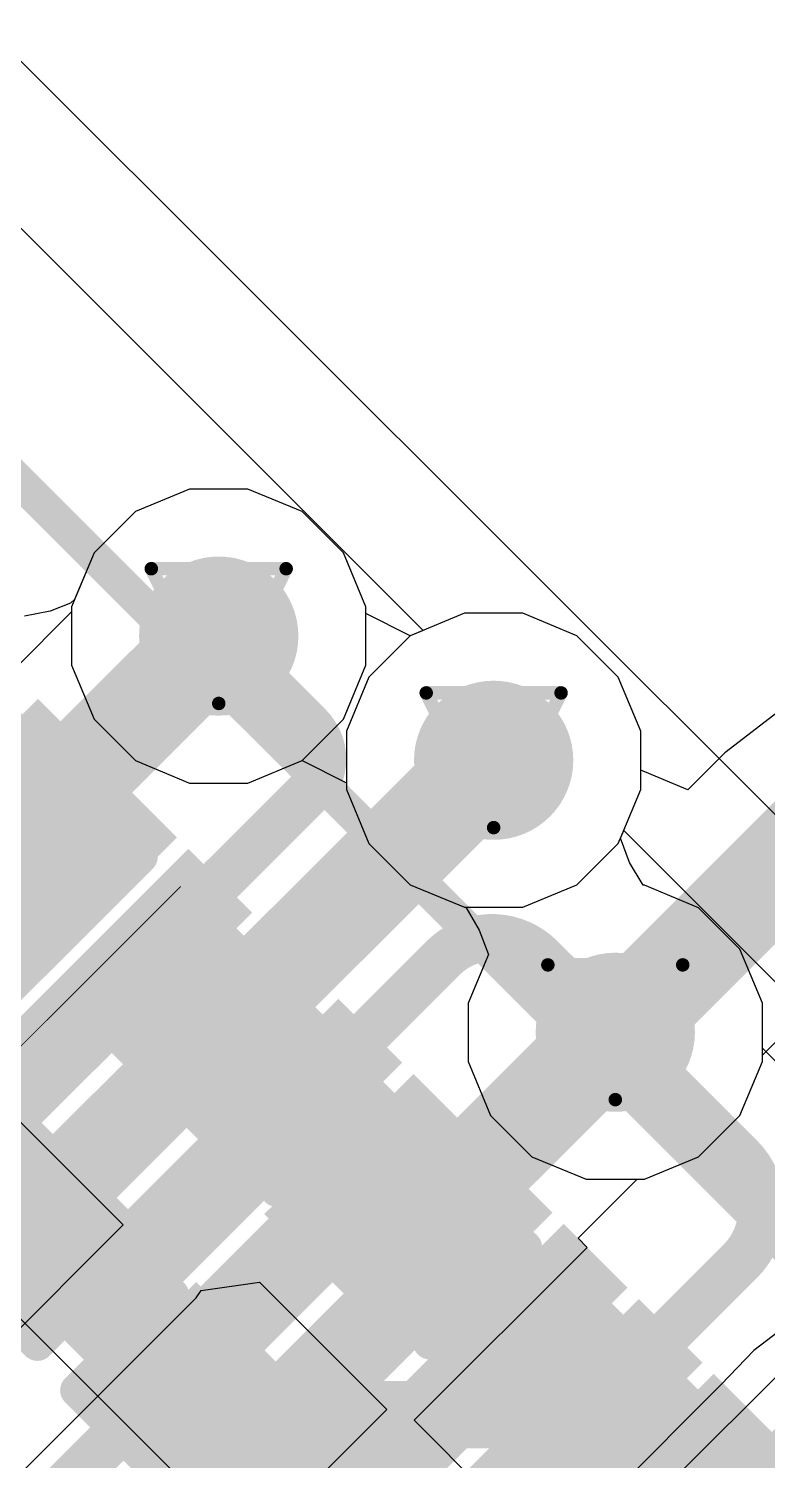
# Model space of a CAD drawing. Header units: inches. Extents: x 0 to 5359, y 0 to 5098.
# Drawn here: x 48.51 to 51.3, y 54.04 to 59.44 of the extents above; entities that cross this region are included whole.
import ezdxf

# ---------------------------------------------------------------- set-up
doc = ezdxf.new("R2010")
doc.units = ezdxf.units.IN
for name, color, linetype in [('Bottom Layer', 5, 'Continuous'), ('Bottom Overlay', 54, 'Continuous'), ('Bottom Paste', 16, 'Continuous'), ('Bottom Solder', 6, 'Continuous'), ('Drill Drawing', 1, 'Continuous'), ('Layer 1', 16, 'Continuous'), ('Layer 2', 76, 'Continuous'), ('Top Layer', 1, 'Continuous'), ('Top Overlay', 2, 'Continuous'), ('Top Paste', 8, 'Continuous'), ('Top Solder', 216, 'Continuous'), ('Via Holes', 16, 'Continuous')]:
    doc.layers.add(name, color=color, linetype=linetype)

# ---------------------------------------------------------------- blocks, each defined once
blk = doc.blocks.new('LQFP_128_EP_14_14__64')
at = {"layer": 'Top Layer'}
for points in [[(-2.2996398, -6.849681499999999), (-2.0996402, -6.849681499999999), (-2.0996402, -8.3496785), (-2.2996398, -8.3496785)], [(-1.9000978, -6.849681499999999), (-1.7000982, -6.849681499999999), (-1.7000982, -8.3496785), (-1.9000978, -8.3496785)], [(-1.49954234, -6.849681499999999), (-1.29954274, -6.849681499999999), (-1.29954274, -8.3496785), (-1.49954234, -8.3496785)], [(-1.10000034, -6.849681499999999), (-0.90000074, -6.849681499999999), (-0.90000074, -8.3496785), (-1.10000034, -8.3496785)], [(-0.6999478, -6.849681499999999), (-0.4999482, -6.849681499999999), (-0.4999482, -8.3496785), (-0.6999478, -8.3496785)], [(-0.2998978, -6.849681499999999), (-0.09989819999999999, -6.849681499999999), (-0.09989819999999999, -8.3496785), (-0.2998978, -8.3496785)], [(0.09989819999999999, -6.849681499999999), (0.2998978, -6.849681499999999), (0.2998978, -8.3496785), (0.09989819999999999, -8.3496785)], [(0.4999482, -6.849681499999999), (0.6999478, -6.849681499999999), (0.6999478, -8.3496785), (0.4999482, -8.3496785)], [(0.8999956600000001, -6.849681499999999), (1.09999526, -6.849681499999999), (1.09999526, -8.3496785), (0.8999956600000001, -8.3496785)], [(1.2995402, -6.849681499999999), (1.4995398, -6.849681499999999), (1.4995398, -8.3496785), (1.2995402, -8.3496785)]]:
    blk.add_hatch(color=1, dxfattribs=at).paths.add_polyline_path(points)
at = {"layer": 'Top Paste'}
for points in [[(-2.2996398, -6.849681499999999), (-2.0996402, -6.849681499999999), (-2.0996402, -8.3496785), (-2.2996398, -8.3496785)], [(-1.9000978, -6.849681499999999), (-1.7000982, -6.849681499999999), (-1.7000982, -8.3496785), (-1.9000978, -8.3496785)], [(-1.49954234, -6.849681499999999), (-1.29954274, -6.849681499999999), (-1.29954274, -8.3496785), (-1.49954234, -8.3496785)], [(-1.10000034, -6.849681499999999), (-0.90000074, -6.849681499999999), (-0.90000074, -8.3496785), (-1.10000034, -8.3496785)], [(-0.6999478, -6.849681499999999), (-0.4999482, -6.849681499999999), (-0.4999482, -8.3496785), (-0.6999478, -8.3496785)], [(-0.2998978, -6.849681499999999), (-0.09989819999999999, -6.849681499999999), (-0.09989819999999999, -8.3496785), (-0.2998978, -8.3496785)], [(0.09989819999999999, -6.849681499999999), (0.2998978, -6.849681499999999), (0.2998978, -8.3496785), (0.09989819999999999, -8.3496785)], [(0.4999482, -6.849681499999999), (0.6999478, -6.849681499999999), (0.6999478, -8.3496785), (0.4999482, -8.3496785)], [(0.8999956600000001, -6.849681499999999), (1.09999526, -6.849681499999999), (1.09999526, -8.3496785), (0.8999956600000001, -8.3496785)], [(1.2995402, -6.849681499999999), (1.4995398, -6.849681499999999), (1.4995398, -8.3496785), (1.2995402, -8.3496785)]]:
    blk.add_hatch(color=8, dxfattribs=at).paths.add_polyline_path(points)
at = {"layer": 'Top Solder'}
for points in [[(-2.36963966, -6.77968164), (-2.02964034, -6.77968164), (-2.02964034, -8.419678359999999), (-2.36963966, -8.419678359999999)], [(-1.97009766, -6.77968164), (-1.63009834, -6.77968164), (-1.63009834, -8.419678359999999), (-1.97009766, -8.419678359999999)], [(-1.5695422, -6.77968164), (-1.22954288, -6.77968164), (-1.22954288, -8.419678359999999), (-1.5695422, -8.419678359999999)], [(-1.1700002, -6.77968164), (-0.83000088, -6.77968164), (-0.83000088, -8.419678359999999), (-1.1700002, -8.419678359999999)], [(-0.7699476599999999, -6.77968164), (-0.42994834, -6.77968164), (-0.42994834, -8.419678359999999), (-0.7699476599999999, -8.419678359999999)], [(-0.36989766, -6.77968164), (-0.02989834, -6.77968164), (-0.02989834, -8.419678359999999), (-0.36989766, -8.419678359999999)], [(0.02989834, -6.77968164), (0.36989766, -6.77968164), (0.36989766, -8.419678359999999), (0.02989834, -8.419678359999999)], [(0.42994834, -6.77968164), (0.7699476599999999, -6.77968164), (0.7699476599999999, -8.419678359999999), (0.42994834, -8.419678359999999)], [(0.8299958, -6.77968164), (1.16999512, -6.77968164), (1.16999512, -8.419678359999999), (0.8299958, -8.419678359999999)], [(1.22954034, -6.77968164), (1.56953966, -6.77968164), (1.56953966, -8.419678359999999), (1.22954034, -8.419678359999999)]]:
    blk.add_hatch(color=216, dxfattribs=at).paths.add_polyline_path(points)
at = {"layer": 'Top Overlay'}
blk.add_lwpolyline([(-6.249924, -6.249924, 0.127, 0.127, 0), (6.249924, -6.249924, 0.127, 0.127, 0)], format="xyseb", dxfattribs=at)
blk = doc.blocks.new('R___0402_B_180')
at = {"layer": 'Bottom Layer'}
for points in [[(-0.2412999999999999, 0.3174999999999999), (-0.2413000000000001, -0.3175), (-0.6985, -0.3174999999999999), (-0.6985, 0.3175)], [(0.6985, 0.3174999999999999), (0.6985, -0.3175), (0.2412999999999999, -0.3174999999999999), (0.2413000000000001, 0.3175)]]:
    blk.add_hatch(color=5, dxfattribs=at).paths.add_polyline_path(points)
at = {"layer": 'Bottom Paste'}
for points in [[(-0.2412999999999999, 0.3174999999999999), (-0.2413000000000001, -0.3175), (-0.6985, -0.3174999999999999), (-0.6985, 0.3175)], [(0.6985, 0.3174999999999999), (0.6985, -0.3175), (0.2412999999999999, -0.3174999999999999), (0.2413000000000001, 0.3175)]]:
    blk.add_hatch(color=16, dxfattribs=at).paths.add_polyline_path(points)
at = {"layer": 'Bottom Solder'}
for points in [[(-0.1862988399999999, 0.3725011599999999), (-0.18629884, -0.3725011600000001), (-0.75350116, -0.3725011599999999), (-0.75350116, 0.3725011600000001)], [(0.75350116, 0.3725011599999999), (0.75350116, -0.3725011600000001), (0.1862988399999999, -0.3725011599999999), (0.18629884, 0.3725011600000001)]]:
    blk.add_hatch(color=6, dxfattribs=at).paths.add_polyline_path(points)
at = {"layer": 'Bottom Overlay'}
for points in [[(-0.7874, 0.4064, 0.127, 0.127, 0), (0.7874, 0.4064, 0.127, 0.127, 0)], [(-0.7874, 0.4064, 0.127, 0.127, 0), (-0.7874, -0.4064, 0.127, 0.127, 0)], [(-0.8128, 0.4318, 0.0032258, 0.0032258, 0), (0.8128, 0.4318, 0.0032258, 0.0032258, 0)], [(0.7874, 0.4064, 0.127, 0.127, 0), (0.7874, -0.4064, 0.127, 0.127, 0)], [(-0.7874, -0.4064, 0.127, 0.127, 0), (0.7874, -0.4064, 0.127, 0.127, 0)]]:
    blk.add_lwpolyline(points, format="xyseb", dxfattribs=at)
for points in [[(-0.8191499999999999, 0.4064, 0.0635, 0.0635, 1), (-0.7556499999999999, 0.4064, 0.0635, 0.0635, 1)], [(-0.8191499999999999, 0.4064, 0.0635, 0.0635, 1), (-0.7556499999999999, 0.4064, 0.0635, 0.0635, 1)], [(-0.81360518, 0.4318, 0.0016129, 0.0016129, 1), (-0.8119948199999999, 0.4318, 0.0016129, 0.0016129, 1)], [(0.7556499999999999, 0.4064, 0.0635, 0.0635, 1), (0.8191499999999999, 0.4064, 0.0635, 0.0635, 1)], [(0.7556499999999999, 0.4064, 0.0635, 0.0635, 1), (0.8191499999999999, 0.4064, 0.0635, 0.0635, 1)], [(0.8119948199999999, 0.4318, 0.0016129, 0.0016129, 1), (0.81360518, 0.4318, 0.0016129, 0.0016129, 1)], [(-0.8191499999999999, -0.4064, 0.0635, 0.0635, 1), (-0.7556499999999999, -0.4064, 0.0635, 0.0635, 1)], [(-0.8191499999999999, -0.4064, 0.0635, 0.0635, 1), (-0.7556499999999999, -0.4064, 0.0635, 0.0635, 1)], [(0.7556499999999999, -0.4064, 0.0635, 0.0635, 1), (0.8191499999999999, -0.4064, 0.0635, 0.0635, 1)], [(0.7556499999999999, -0.4064, 0.0635, 0.0635, 1), (0.8191499999999999, -0.4064, 0.0635, 0.0635, 1)]]:
    blk.add_lwpolyline(points, format="xyseb", close=True, dxfattribs=at)
blk = doc.blocks.new('R___0402_B_181')
at = {"layer": 'Bottom Layer'}
for points in [[(-0.2412999999999999, 0.3174999999999999), (-0.2413000000000001, -0.3175), (-0.6985, -0.3174999999999999), (-0.6985, 0.3175)], [(0.6985, 0.3174999999999999), (0.6985, -0.3175), (0.2412999999999999, -0.3174999999999999), (0.2413000000000001, 0.3175)]]:
    blk.add_hatch(color=5, dxfattribs=at).paths.add_polyline_path(points)
at = {"layer": 'Bottom Paste'}
for points in [[(-0.2412999999999999, 0.3174999999999999), (-0.2413000000000001, -0.3175), (-0.6985, -0.3174999999999999), (-0.6985, 0.3175)], [(0.6985, 0.3174999999999999), (0.6985, -0.3175), (0.2412999999999999, -0.3174999999999999), (0.2413000000000001, 0.3175)]]:
    blk.add_hatch(color=16, dxfattribs=at).paths.add_polyline_path(points)
at = {"layer": 'Bottom Solder'}
for points in [[(-0.1862988399999999, 0.3725011599999999), (-0.18629884, -0.3725011600000001), (-0.75350116, -0.3725011599999999), (-0.75350116, 0.3725011600000001)], [(0.75350116, 0.3725011599999999), (0.75350116, -0.3725011600000001), (0.1862988399999999, -0.3725011599999999), (0.18629884, 0.3725011600000001)]]:
    blk.add_hatch(color=6, dxfattribs=at).paths.add_polyline_path(points)
at = {"layer": 'Bottom Overlay'}
for points in [[(-0.7874, 0.4064, 0.127, 0.127, 0), (0.7874, 0.4064, 0.127, 0.127, 0)], [(-0.7874, 0.4064, 0.127, 0.127, 0), (-0.7874, -0.4064, 0.127, 0.127, 0)], [(-0.8128, 0.4318, 0.0032258, 0.0032258, 0), (0.8128, 0.4318, 0.0032258, 0.0032258, 0)], [(0.7874, 0.4064, 0.127, 0.127, 0), (0.7874, -0.4064, 0.127, 0.127, 0)], [(-0.7874, -0.4064, 0.127, 0.127, 0), (0.7874, -0.4064, 0.127, 0.127, 0)]]:
    blk.add_lwpolyline(points, format="xyseb", dxfattribs=at)
for points in [[(-0.8191499999999999, 0.4064, 0.0635, 0.0635, 1), (-0.7556499999999999, 0.4064, 0.0635, 0.0635, 1)], [(-0.8191499999999999, 0.4064, 0.0635, 0.0635, 1), (-0.7556499999999999, 0.4064, 0.0635, 0.0635, 1)], [(-0.81360518, 0.4318, 0.0016129, 0.0016129, 1), (-0.8119948199999999, 0.4318, 0.0016129, 0.0016129, 1)], [(0.7556499999999999, 0.4064, 0.0635, 0.0635, 1), (0.8191499999999999, 0.4064, 0.0635, 0.0635, 1)], [(0.7556499999999999, 0.4064, 0.0635, 0.0635, 1), (0.8191499999999999, 0.4064, 0.0635, 0.0635, 1)], [(0.8119948199999999, 0.4318, 0.0016129, 0.0016129, 1), (0.81360518, 0.4318, 0.0016129, 0.0016129, 1)], [(-0.8191499999999999, -0.4064, 0.0635, 0.0635, 1), (-0.7556499999999999, -0.4064, 0.0635, 0.0635, 1)], [(-0.8191499999999999, -0.4064, 0.0635, 0.0635, 1), (-0.7556499999999999, -0.4064, 0.0635, 0.0635, 1)], [(0.7556499999999999, -0.4064, 0.0635, 0.0635, 1), (0.8191499999999999, -0.4064, 0.0635, 0.0635, 1)], [(0.7556499999999999, -0.4064, 0.0635, 0.0635, 1), (0.8191499999999999, -0.4064, 0.0635, 0.0635, 1)]]:
    blk.add_lwpolyline(points, format="xyseb", close=True, dxfattribs=at)
blk = doc.blocks.new('C___0402_B_346')
at = {"layer": 'Bottom Layer'}
for points in [[(-0.2413, 0.31750254), (-0.2412999999999999, -0.31749746), (-0.6985, -0.31749746), (-0.6985, 0.31750254)], [(0.6985, 0.3175), (0.6985, -0.3175), (0.2413, -0.3175), (0.2412999999999999, 0.3175)]]:
    blk.add_hatch(color=5, dxfattribs=at).paths.add_polyline_path(points)
at = {"layer": 'Bottom Paste'}
for points in [[(-0.2413, 0.31750254), (-0.2412999999999999, -0.31749746), (-0.6985, -0.31749746), (-0.6985, 0.31750254)], [(0.6985, 0.3175), (0.6985, -0.3175), (0.2413, -0.3175), (0.2412999999999999, 0.3175)]]:
    blk.add_hatch(color=16, dxfattribs=at).paths.add_polyline_path(points)
at = {"layer": 'Bottom Solder'}
for points in [[(-0.18130012, 0.37750242), (-0.18130012, -0.37749734), (-0.7584998799999999, -0.37749734), (-0.7584998799999999, 0.37750242)], [(0.7584998799999999, 0.37749988), (0.7584998799999999, -0.37749988), (0.18130012, -0.37749988), (0.18130012, 0.37749988)]]:
    blk.add_hatch(color=6, dxfattribs=at).paths.add_polyline_path(points)
at = {"layer": 'Bottom Overlay'}
for points in [[(-0.2794, 0.40640254, 0.127, 0.127, 0), (-0.7874, 0.4064, 0.127, 0.127, 0)], [(-0.7874, -0.4064, 0.127, 0.127, 0), (-0.7874, 0.4064, 0.127, 0.127, 0)], [(0.78740254, 0.40640254, 0.127, 0.127, 0), (0.2794, 0.4064, 0.127, 0.127, 0)], [(0.7874, -0.4064, 0.127, 0.127, 0), (0.78740254, 0.40640254, 0.127, 0.127, 0)], [(-0.2794, -0.40639746, 0.127, 0.127, 0), (-0.7874, -0.4064, 0.127, 0.127, 0)], [(0.7874, -0.4064, 0.127, 0.127, 0), (0.2794, -0.4064, 0.127, 0.127, 0)]]:
    blk.add_lwpolyline(points, format="xyseb", dxfattribs=at)
for points in [[(-0.8191499999999999, 0.4064, 0.0635, 0.0635, 1), (-0.7556499999999999, 0.4064, 0.0635, 0.0635, 1)], [(-0.8191499999999999, 0.4064, 0.0635, 0.0635, 1), (-0.7556499999999999, 0.4064, 0.0635, 0.0635, 1)], [(-0.31115, 0.40640254, 0.0635, 0.0635, 1), (-0.24765, 0.40640254, 0.0635, 0.0635, 1)], [(0.24765, 0.4064, 0.0635, 0.0635, 1), (0.31115, 0.4064, 0.0635, 0.0635, 1)], [(0.75565254, 0.40640254, 0.0635, 0.0635, 1), (0.8191525399999998, 0.40640254, 0.0635, 0.0635, 1)], [(0.75565254, 0.40640254, 0.0635, 0.0635, 1), (0.8191525399999998, 0.40640254, 0.0635, 0.0635, 1)], [(-0.8191499999999999, -0.4064, 0.0635, 0.0635, 1), (-0.7556499999999999, -0.4064, 0.0635, 0.0635, 1)], [(-0.8191499999999999, -0.4064, 0.0635, 0.0635, 1), (-0.7556499999999999, -0.4064, 0.0635, 0.0635, 1)], [(-0.31115, -0.40639746, 0.0635, 0.0635, 1), (-0.24765, -0.40639746, 0.0635, 0.0635, 1)], [(0.24765, -0.4064, 0.0635, 0.0635, 1), (0.31115, -0.4064, 0.0635, 0.0635, 1)], [(0.7556499999999999, -0.4064, 0.0635, 0.0635, 1), (0.8191499999999999, -0.4064, 0.0635, 0.0635, 1)], [(0.7556499999999999, -0.4064, 0.0635, 0.0635, 1), (0.8191499999999999, -0.4064, 0.0635, 0.0635, 1)]]:
    blk.add_lwpolyline(points, format="xyseb", close=True, dxfattribs=at)
blk = doc.blocks.new('C___0402_B_349')
at = {"layer": 'Bottom Layer'}
for points in [[(-0.2412999999999999, 0.31749746), (-0.2413000000000001, -0.3175025400000001), (-0.6985, -0.3175025399999999), (-0.6985, 0.31749746)], [(0.6985, 0.31749746), (0.6985, -0.3175025400000001), (0.2412999999999999, -0.3175025399999999), (0.2413000000000001, 0.31749746)]]:
    blk.add_hatch(color=5, dxfattribs=at).paths.add_polyline_path(points)
at = {"layer": 'Bottom Paste'}
for points in [[(-0.2412999999999999, 0.31749746), (-0.2413000000000001, -0.3175025400000001), (-0.6985, -0.3175025399999999), (-0.6985, 0.31749746)], [(0.6985, 0.31749746), (0.6985, -0.3175025400000001), (0.2412999999999999, -0.3175025399999999), (0.2413000000000001, 0.31749746)]]:
    blk.add_hatch(color=16, dxfattribs=at).paths.add_polyline_path(points)
at = {"layer": 'Bottom Solder'}
for points in [[(-0.1813001199999999, 0.3774973399999999), (-0.1813001200000001, -0.3775024200000001), (-0.7584998799999999, -0.3775024199999999), (-0.7584998799999999, 0.3774973400000001)], [(0.7584998799999999, 0.3774973399999999), (0.7584998799999999, -0.3775024200000001), (0.1813001199999999, -0.3775024199999999), (0.1813001200000001, 0.3774973400000001)]]:
    blk.add_hatch(color=6, dxfattribs=at).paths.add_polyline_path(points)
at = {"layer": 'Bottom Overlay'}
for points in [[(-0.78740254, 0.40639746, 0.127, 0.127, 0), (-0.2794, 0.4064, 0.127, 0.127, 0)], [(-0.78740254, 0.40639746, 0.127, 0.127, 0), (-0.78740254, -0.40640254, 0.127, 0.127, 0)], [(0.2794, 0.40639746, 0.127, 0.127, 0), (0.7874, 0.4064, 0.127, 0.127, 0)], [(0.7874, 0.4064, 0.127, 0.127, 0), (0.7874, -0.4064, 0.127, 0.127, 0)], [(-0.78740254, -0.40640254, 0.127, 0.127, 0), (-0.2794, -0.40640254, 0.127, 0.127, 0)], [(0.2794, -0.40640254, 0.127, 0.127, 0), (0.7874, -0.4064, 0.127, 0.127, 0)]]:
    blk.add_lwpolyline(points, format="xyseb", dxfattribs=at)
for points in [[(-0.8191525399999998, 0.40639746, 0.0635, 0.0635, 1), (-0.75565254, 0.40639746, 0.0635, 0.0635, 1)], [(-0.8191525399999998, 0.40639746, 0.0635, 0.0635, 1), (-0.75565254, 0.40639746, 0.0635, 0.0635, 1)], [(-0.31115, 0.4064, 0.0635, 0.0635, 1), (-0.24765, 0.4064, 0.0635, 0.0635, 1)], [(0.24765, 0.40639746, 0.0635, 0.0635, 1), (0.31115, 0.40639746, 0.0635, 0.0635, 1)], [(0.7556499999999999, 0.4064, 0.0635, 0.0635, 1), (0.8191499999999999, 0.4064, 0.0635, 0.0635, 1)], [(0.7556499999999999, 0.4064, 0.0635, 0.0635, 1), (0.8191499999999999, 0.4064, 0.0635, 0.0635, 1)], [(-0.8191525399999998, -0.40640254, 0.0635, 0.0635, 1), (-0.75565254, -0.40640254, 0.0635, 0.0635, 1)], [(-0.8191525399999998, -0.40640254, 0.0635, 0.0635, 1), (-0.75565254, -0.40640254, 0.0635, 0.0635, 1)], [(-0.31115, -0.40640254, 0.0635, 0.0635, 1), (-0.24765, -0.40640254, 0.0635, 0.0635, 1)], [(0.24765, -0.40640254, 0.0635, 0.0635, 1), (0.31115, -0.40640254, 0.0635, 0.0635, 1)], [(0.7556499999999999, -0.4064, 0.0635, 0.0635, 1), (0.8191499999999999, -0.4064, 0.0635, 0.0635, 1)], [(0.7556499999999999, -0.4064, 0.0635, 0.0635, 1), (0.8191499999999999, -0.4064, 0.0635, 0.0635, 1)]]:
    blk.add_lwpolyline(points, format="xyseb", close=True, dxfattribs=at)

msp = doc.modelspace()

# ---------------------------------------------------------------- hatches: boundary and pattern name
at = {"layer": 'Bottom Layer'}
h = msp.add_hatch(color=5, dxfattribs=at)
edge = h.paths.add_edge_path()
edge.add_arc((49.2308261, 57.1520701), 0.2999994, 0, 360)
h = msp.add_hatch(color=5, dxfattribs=at)
edge = h.paths.add_edge_path()
edge.add_arc((50.26631044, 56.68385412), 0.2999994, 0, 360)
h = msp.add_hatch(color=5, dxfattribs=at)
edge = h.paths.add_edge_path()
edge.add_arc((50.72453406, 55.65836213999999), 0.2999994, 0, 360)
at = {"layer": 'Layer 1'}
h = msp.add_hatch(color=16, dxfattribs=at)
edge = h.paths.add_edge_path()
edge.add_arc((49.2308261, 57.1520701), 0.2999994, 0, 360)
h = msp.add_hatch(color=16, dxfattribs=at)
edge = h.paths.add_edge_path()
edge.add_arc((50.26631044, 56.68385412), 0.2999994, 0, 360)
h = msp.add_hatch(color=16, dxfattribs=at)
edge = h.paths.add_edge_path()
edge.add_arc((50.72453406, 55.65836213999999), 0.2999994, 0, 360)
at = {"layer": 'Layer 2'}
h = msp.add_hatch(color=76, dxfattribs=at)
edge = h.paths.add_edge_path()
edge.add_arc((49.2308261, 57.1520701), 0.2999994, 0, 360)
h = msp.add_hatch(color=76, dxfattribs=at)
edge = h.paths.add_edge_path()
edge.add_arc((50.26631044, 56.68385412), 0.2999994, 0, 360)
h = msp.add_hatch(color=76, dxfattribs=at)
edge = h.paths.add_edge_path()
edge.add_arc((50.72453406, 55.65836213999999), 0.2999994, 0, 360)
at = {"layer": 'Top Layer'}
h = msp.add_hatch(color=1, dxfattribs=at)
edge = h.paths.add_edge_path()
edge.add_arc((49.2308261, 57.1520701), 0.2999994, 0, 360)
h = msp.add_hatch(color=1, dxfattribs=at)
edge = h.paths.add_edge_path()
edge.add_arc((50.26631044, 56.68385412), 0.2999994, 0, 360)
h = msp.add_hatch(color=1, dxfattribs=at)
edge = h.paths.add_edge_path()
edge.add_arc((50.72453406, 55.65836213999999), 0.2999994, 0, 360)
at = {"layer": 'Via Holes'}
h = msp.add_hatch(color=7, dxfattribs=at)
edge = h.paths.add_edge_path()
edge.add_arc((49.2308261, 57.1520701), 0.1499997, 0, 360)
h = msp.add_hatch(color=7, dxfattribs=at)
edge = h.paths.add_edge_path()
edge.add_arc((50.26631044, 56.68385412), 0.1499997, 0, 360)
h = msp.add_hatch(color=7, dxfattribs=at)
edge = h.paths.add_edge_path()
edge.add_arc((50.72453406, 55.65836213999999), 0.1499997, 0, 360)

# ---------------------------------------------------------------- linework, layer by layer
at = {"layer": 'Bottom Layer'}
for p, q in [((49.1206282, 57.70606949999999), (48.91701164, 57.62172879999999)), ((49.341024, 57.70606949999999), (49.1206282, 57.70606949999999)), ((49.54464056, 57.62172879999999), (49.341024, 57.70606949999999)), ((48.91701164, 57.62172879999999), (48.7611674, 57.46588455999999)), ((49.7004848, 57.46588455999999), (49.54464056, 57.62172879999999)), ((48.7611674, 57.46588455999999), (48.6768267, 57.262268)), ((49.7848255, 57.262268), (49.7004848, 57.46588455999999)), ((48.6768267, 57.24377426), (48.46225004, 57.0291976)), ((48.6768267, 57.262268), (48.6768267, 57.24377426)), ((49.7848255, 57.23729218), (49.7848255, 57.262268)), ((49.95249852, 57.15351282), (49.7848255, 57.23729218)), ((50.15611254, 57.23785352), (49.95249852, 57.15351282)), ((50.37650833999999, 57.23785352), (50.15611254, 57.23785352)), ((50.58012489999999, 57.15351282), (50.37650833999999, 57.23785352)), ((50.73596914, 56.99766857999999), (50.58012489999999, 57.15351282)), ((50.82030984, 56.79405202), (50.73596914, 56.99766857999999)), ((51.35375301999999, 56.8784613), (51.13718245999999, 56.71229196)), ((50.82030984, 56.64651866), (50.82030984, 56.79405202)), ((51.13695639999999, 56.71171537999999), (50.99755358, 56.5723151)), ((51.13718245999999, 56.71229196), (51.13683701999999, 56.7118373)), ((51.13683701999999, 56.7118373), (51.13695639999999, 56.71171537999999)), ((50.99755358, 56.5723151), (50.82030984, 56.64651866)), ((47.6984314, 56.1047265), (48.87124338, 54.93191451999999)), ((51.27853346, 55.57142809999999), (51.6525256, 55.94542278)), ((51.19419276, 55.34454768), (51.27853346, 55.54816424)), ((51.27853346, 55.54816424), (51.27853346, 55.57142809999999)), ((51.03834852, 55.18870343999999), (51.19419276, 55.34454768)), ((50.83473195999999, 55.10436274), (51.03834852, 55.18870343999999)), ((50.58419144, 54.88185619999999), (50.80669798, 55.10436274)), ((50.80669798, 55.10436274), (50.83473195999999, 55.10436274)), ((48.87124338, 54.93191451999999), (47.31358584, 53.37425189999999)), ((49.96695112, 54.19541612), (50.61879131999999, 54.84725378)), ((50.61879131999999, 54.84725378), (50.58419144, 54.88185619999999)), ((49.14592914, 54.65722876), (49.1645321, 54.6850697)), ((49.1645321, 54.6850697), (49.38437926, 54.71666984)), ((49.38437926, 54.71666984), (49.86456879999999, 54.23648283999999)), ((47.5950153, 53.1063073), (49.14592914, 54.65722876)), ((51.51664576, 54.66537453999999), (51.24693332, 54.45841787999999)), ((51.24693078, 54.45842042), (51.12380682, 54.33009454)), ((51.24693332, 54.45841787999999), (51.24693078, 54.45842042)), ((51.12380682, 54.33009454), (50.47803976, 53.68432748)), ((49.86456879999999, 54.23648283999999), (49.2127286, 53.58464264)), ((50.47803976, 53.68432748), (49.96695112, 54.19541612))]:
    msp.add_line(p, q, dxfattribs=at)
for points in [[(48.45123406, 56.37724818, 0.3809999999999999, 0.3809999999999999, 0), (49.22605598, 57.1520701, 0.3809999999999999, 0.3809999999999999, 0)], [(49.20511114, 55.63232205999999, 0.3809999999999999, 0.3809999999999999, 0), (50.25664319999999, 56.68385412, 0.3809999999999999, 0.3809999999999999, 0)], [(51.45759838, 56.39142646, 0.3809999999999999, 0.3809999999999999, -0.4143707946261578), (52.29535134, 56.39165251999999, 0.3809999999999999, 0.3809999999999999, 0)], [(50.72453406, 55.65836213999999, 0.3809999999999999, 0.3809999999999999, 0), (51.45759838, 56.39142646, 0.3809999999999999, 0.3809999999999999, 0)], [(48.45123406, 56.33231557999999, 0.3809999999999999, 0.3809999999999999, 0), (48.45123406, 56.37724818, 0.3809999999999999, 0.3809999999999999, 0)], [(49.20511114, 55.57843849999999, 0.3809999999999999, 0.3809999999999999, 0), (49.20511114, 55.63232205999999, 0.3809999999999999, 0.3809999999999999, 0)], [(49.94494202, 54.88354022, 0.3809999999999999, 0.3809999999999999, 0), (50.71976393999999, 55.65836213999999, 0.3809999999999999, 0.3809999999999999, 0)], [(49.2088932, 54.24557858, 0.254, 0.254, 0), (49.27175312, 54.18271866, 0.254, 0.254, 0)], [(49.3705388, 52.027455, 0.254, 0.254, 0), (51.52421495999999, 54.18113115999999, 0.254, 0.254, 0)], [(49.41544092, 54.18271866, 0.254, 0.254, 0), (49.4490375, 54.21631523999999, 0.254, 0.254, 0)], [(49.4490375, 54.21631523999999, 0.254, 0.254, 0), (50.31535784, 54.21631523999999, 0.254, 0.254, 0)], [(50.32234792, 54.20932516, 0.1778, 0.1778, 0), (50.36220052, 54.24917775999999, 0.1778, 0.1778, 0)], [(50.36220052, 54.24917775999999, 0.1778, 0.1778, 0), (50.55976934, 54.24917775999999, 0.1778, 0.1778, 0)], [(50.55976934, 54.24917775999999, 0.1778, 0.1778, 0), (50.62262926, 54.18631784, 0.1778, 0.1778, 0)], [(49.27175312, 54.18271866, 0.1778, 0.1778, 0), (49.41544092, 54.18271866, 0.1778, 0.1778, 0)], [(49.41544092, 54.18271866, 0.1778, 0.1778, 0), (49.46932194, 54.18271866, 0.1778, 0.1778, 0)], [(49.46932194, 54.18271866, 0.1778, 0.1778, 0), (49.49592843999999, 54.20932516, 0.1778, 0.1778, 0)]]:
    msp.add_lwpolyline(points, format="xyseb", dxfattribs=at)
for points in [[(49.13080598, 57.1520701, 0.1905, 0.1905, 1), (49.32130598, 57.1520701, 0.1905, 0.1905, 1)], [(50.1613932, 56.68385412, 0.1905, 0.1905, 1), (50.3518932, 56.68385412, 0.1905, 0.1905, 1)], [(51.36234837999999, 56.39142646, 0.1905, 0.1905, 1), (51.55284838, 56.39142646, 0.1905, 0.1905, 1)], [(51.36234837999999, 56.39142646, 0.1905, 0.1905, 1), (51.55284838, 56.39142646, 0.1905, 0.1905, 1)], [(48.35598406, 56.37724818, 0.1905, 0.1905, 1), (48.54648406, 56.37724818, 0.1905, 0.1905, 1)], [(48.35598406, 56.37724818, 0.1905, 0.1905, 1), (48.54648406, 56.37724818, 0.1905, 0.1905, 1)], [(48.35598406, 56.33231557999999, 0.1905, 0.1905, 1), (48.54648406, 56.33231557999999, 0.1905, 0.1905, 1)], [(49.10986114, 55.63232205999999, 0.1905, 0.1905, 1), (49.30036113999999, 55.63232205999999, 0.1905, 0.1905, 1)], [(49.10986114, 55.63232205999999, 0.1905, 0.1905, 1), (49.30036113999999, 55.63232205999999, 0.1905, 0.1905, 1)], [(50.62451394, 55.65836213999999, 0.1905, 0.1905, 1), (50.81501393999999, 55.65836213999999, 0.1905, 0.1905, 1)], [(50.62928406, 55.65836213999999, 0.1905, 0.1905, 1), (50.81978405999999, 55.65836213999999, 0.1905, 0.1905, 1)], [(49.10986114, 55.57843849999999, 0.1905, 0.1905, 1), (49.30036113999999, 55.57843849999999, 0.1905, 0.1905, 1)], [(49.84969201999999, 54.88354022, 0.1905, 0.1905, 1), (50.04019202, 54.88354022, 0.1905, 0.1905, 1)], [(49.14539319999999, 54.24557858, 0.127, 0.127, 1), (49.2723932, 54.24557858, 0.127, 0.127, 1)], [(49.20825312, 54.18271866, 0.127, 0.127, 1), (49.33525312, 54.18271866, 0.127, 0.127, 1)], [(49.35194092, 54.18271866, 0.127, 0.127, 1), (49.47894092, 54.18271866, 0.127, 0.127, 1)], [(49.3855375, 54.21631523999999, 0.127, 0.127, 1), (49.5125375, 54.21631523999999, 0.127, 0.127, 1)], [(49.3855375, 54.21631523999999, 0.127, 0.127, 1), (49.5125375, 54.21631523999999, 0.127, 0.127, 1)], [(50.25185784, 54.21631523999999, 0.127, 0.127, 1), (50.37885783999999, 54.21631523999999, 0.127, 0.127, 1)], [(50.31775052, 54.24917775999999, 0.08889999999999999, 0.08889999999999999, 1), (50.40665052, 54.24917775999999, 0.08889999999999999, 0.08889999999999999, 1)], [(50.31775052, 54.24917775999999, 0.08889999999999999, 0.08889999999999999, 1), (50.40665052, 54.24917775999999, 0.08889999999999999, 0.08889999999999999, 1)], [(50.51531934, 54.24917775999999, 0.08889999999999999, 0.08889999999999999, 1), (50.60421934, 54.24917775999999, 0.08889999999999999, 0.08889999999999999, 1)], [(50.51531934, 54.24917775999999, 0.08889999999999999, 0.08889999999999999, 1), (50.60421934, 54.24917775999999, 0.08889999999999999, 0.08889999999999999, 1)], [(49.22730312, 54.18271866, 0.08889999999999999, 0.08889999999999999, 1), (49.31620312, 54.18271866, 0.08889999999999999, 0.08889999999999999, 1)], [(49.37099092, 54.18271866, 0.08889999999999999, 0.08889999999999999, 1), (49.45989092, 54.18271866, 0.08889999999999999, 0.08889999999999999, 1)], [(49.37099092, 54.18271866, 0.08889999999999999, 0.08889999999999999, 1), (49.45989092, 54.18271866, 0.08889999999999999, 0.08889999999999999, 1)], [(49.42487194, 54.18271866, 0.08889999999999999, 0.08889999999999999, 1), (49.51377194, 54.18271866, 0.08889999999999999, 0.08889999999999999, 1)], [(49.42487194, 54.18271866, 0.08889999999999999, 0.08889999999999999, 1), (49.51377194, 54.18271866, 0.08889999999999999, 0.08889999999999999, 1)], [(49.45147844, 54.20932516, 0.08889999999999999, 0.08889999999999999, 1), (49.54037844, 54.20932516, 0.08889999999999999, 0.08889999999999999, 1)], [(50.27789791999999, 54.20932516, 0.08889999999999999, 0.08889999999999999, 1), (50.36679792, 54.20932516, 0.08889999999999999, 0.08889999999999999, 1)], [(50.57817926, 54.18631784, 0.08889999999999999, 0.08889999999999999, 1), (50.66707925999999, 54.18631784, 0.08889999999999999, 0.08889999999999999, 1)]]:
    msp.add_lwpolyline(points, format="xyseb", close=True, dxfattribs=at)
at = {"layer": 'Drill Drawing'}
for points in [[(48.9768261, 57.4060701, 0.0508, 0.0508, 0), (49.4848261, 57.4060701, 0.0508, 0.0508, 0)], [(48.9768261, 57.4060701, 0.0508, 0.0508, 0), (49.2308261, 56.8980701, 0.0508, 0.0508, 0)], [(49.2308261, 56.8980701, 0.0508, 0.0508, 0), (49.4848261, 57.4060701, 0.0508, 0.0508, 0)], [(50.01231044, 56.93785412, 0.0508, 0.0508, 0), (50.52031044, 56.93785412, 0.0508, 0.0508, 0)], [(50.01231044, 56.93785412, 0.0508, 0.0508, 0), (50.26631044, 56.42985411999999, 0.0508, 0.0508, 0)], [(50.26631044, 56.42985411999999, 0.0508, 0.0508, 0), (50.52031044, 56.93785412, 0.0508, 0.0508, 0)], [(50.47053406, 55.91236214, 0.0508, 0.0508, 0), (50.97853405999999, 55.91236214, 0.0508, 0.0508, 0)], [(50.47053406, 55.91236214, 0.0508, 0.0508, 0), (50.72453406, 55.40436214, 0.0508, 0.0508, 0)], [(50.72453406, 55.40436214, 0.0508, 0.0508, 0), (50.97853405999999, 55.91236214, 0.0508, 0.0508, 0)]]:
    msp.add_lwpolyline(points, format="xyseb", dxfattribs=at)
for points in [[(48.9641261, 57.4060701, 0.0254, 0.0254, 1), (48.9895261, 57.4060701, 0.0254, 0.0254, 1)], [(48.9641261, 57.4060701, 0.0254, 0.0254, 1), (48.9895261, 57.4060701, 0.0254, 0.0254, 1)], [(49.4721261, 57.4060701, 0.0254, 0.0254, 1), (49.49752609999999, 57.4060701, 0.0254, 0.0254, 1)], [(49.4721261, 57.4060701, 0.0254, 0.0254, 1), (49.49752609999999, 57.4060701, 0.0254, 0.0254, 1)], [(49.99961044, 56.93785412, 0.0254, 0.0254, 1), (50.02501044, 56.93785412, 0.0254, 0.0254, 1)], [(49.99961044, 56.93785412, 0.0254, 0.0254, 1), (50.02501044, 56.93785412, 0.0254, 0.0254, 1)], [(50.50761043999999, 56.93785412, 0.0254, 0.0254, 1), (50.53301044, 56.93785412, 0.0254, 0.0254, 1)], [(50.50761043999999, 56.93785412, 0.0254, 0.0254, 1), (50.53301044, 56.93785412, 0.0254, 0.0254, 1)], [(49.2181261, 56.8980701, 0.0254, 0.0254, 1), (49.2435261, 56.8980701, 0.0254, 0.0254, 1)], [(49.2181261, 56.8980701, 0.0254, 0.0254, 1), (49.2435261, 56.8980701, 0.0254, 0.0254, 1)], [(50.25361044, 56.42985411999999, 0.0254, 0.0254, 1), (50.27901044, 56.42985411999999, 0.0254, 0.0254, 1)], [(50.25361044, 56.42985411999999, 0.0254, 0.0254, 1), (50.27901044, 56.42985411999999, 0.0254, 0.0254, 1)], [(50.45783406, 55.91236214, 0.0254, 0.0254, 1), (50.48323406, 55.91236214, 0.0254, 0.0254, 1)], [(50.45783406, 55.91236214, 0.0254, 0.0254, 1), (50.48323406, 55.91236214, 0.0254, 0.0254, 1)], [(50.96583406, 55.91236214, 0.0254, 0.0254, 1), (50.99123406, 55.91236214, 0.0254, 0.0254, 1)], [(50.96583406, 55.91236214, 0.0254, 0.0254, 1), (50.99123406, 55.91236214, 0.0254, 0.0254, 1)], [(50.71183405999999, 55.40436214, 0.0254, 0.0254, 1), (50.73723406, 55.40436214, 0.0254, 0.0254, 1)], [(50.71183405999999, 55.40436214, 0.0254, 0.0254, 1), (50.73723406, 55.40436214, 0.0254, 0.0254, 1)]]:
    msp.add_lwpolyline(points, format="xyseb", close=True, dxfattribs=at)
at = {"layer": 'Layer 1'}
for p, q in [((49.1206282, 57.70606949999999), (48.91701164, 57.62172879999999)), ((49.341024, 57.70606949999999), (49.1206282, 57.70606949999999)), ((49.54464056, 57.62172879999999), (49.341024, 57.70606949999999)), ((48.91701164, 57.62172879999999), (48.7611674, 57.46588455999999)), ((49.7004848, 57.46588455999999), (49.54464056, 57.62172879999999)), ((48.7611674, 57.46588455999999), (48.6768267, 57.262268)), ((49.7848255, 57.262268), (49.7004848, 57.46588455999999)), ((48.6768267, 57.262268), (48.6768267, 57.0418722)), ((49.7848255, 57.23729218), (49.7848255, 57.262268)), ((49.95249852, 57.15351282), (49.7848255, 57.23729218)), ((50.15611254, 57.23785352), (49.95249852, 57.15351282)), ((50.37650833999999, 57.23785352), (50.15611254, 57.23785352)), ((50.58012489999999, 57.15351282), (50.37650833999999, 57.23785352)), ((50.73596914, 56.99766857999999), (50.58012489999999, 57.15351282)), ((48.6768267, 57.0418722), (48.7611674, 56.83825563999999)), ((50.82030984, 56.79405202), (50.73596914, 56.99766857999999)), ((48.7611674, 56.83825563999999), (48.91701164, 56.68241139999999)), ((50.82030984, 56.57365622), (50.82030984, 56.79405202)), ((48.91701164, 56.68241139999999), (49.1206282, 56.59807069999999)), ((49.341024, 56.59807069999999), (49.54463802, 56.68241139999999)), ((49.54463802, 56.68241139999999), (49.71231104, 56.59863204)), ((49.1206282, 56.59807069999999), (49.341024, 56.59807069999999)), ((49.71231104, 56.59863204), (49.71231104, 56.57365622)), ((49.71231104, 56.57365622), (49.79665173999999, 56.37003966)), ((50.74430542, 56.39016153999999), (50.82030984, 56.57365622)), ((49.79665173999999, 56.37003966), (49.95249597999999, 56.21419542)), ((50.77842777999999, 56.29864788), (50.74430542, 56.39016153999999)), ((50.82974085999999, 56.21236153999999), (50.77842777999999, 56.29864788)), ((49.95249597999999, 56.21419542), (50.15611254, 56.12985472)), ((50.83473195999999, 56.21236153999999), (50.82974085999999, 56.21236153999999)), ((51.03834852, 56.12802084), (50.83473195999999, 56.21236153999999)), ((50.15611254, 56.12985472), (50.16110364, 56.12985472)), ((50.16110364, 56.12985472), (50.21241672, 56.04356837999999)), ((51.19419276, 55.97217659999999), (51.03834852, 56.12802084)), ((50.21241672, 56.04356837999999), (50.24653908, 55.95205472)), ((50.24653908, 55.95205472), (50.17053466, 55.76856004)), ((51.27853346, 55.76856004), (51.19419276, 55.97217659999999)), ((50.17053466, 55.76856004), (50.17053466, 55.54816424)), ((51.27853346, 55.54816424), (51.27853346, 55.76856004)), ((50.17053466, 55.54816424), (50.25487535999999, 55.34454768)), ((51.19419276, 55.34454768), (51.27853346, 55.54816424)), ((50.25487535999999, 55.34454768), (50.4107196, 55.18870343999999)), ((51.03834852, 55.18870343999999), (51.19419276, 55.34454768)), ((50.4107196, 55.18870343999999), (50.61433616, 55.10436274)), ((50.83473195999999, 55.10436274), (51.03834852, 55.18870343999999)), ((50.61433616, 55.10436274), (50.83473195999999, 55.10436274))]:
    msp.add_line(p, q, dxfattribs=at)
at = {"layer": 'Layer 2'}
for p, q in [((45.70025912, 61.47451509999999), (50.00112173999999, 57.17365248)), ((51.79047808, 56.01455904), (47.44742606, 60.35761105999999)), ((49.81687268, 53.24485668), (42.8625, 60.19924206)), ((49.1206282, 57.70606949999999), (48.91701164, 57.62172879999999)), ((49.341024, 57.70606949999999), (49.1206282, 57.70606949999999)), ((49.54464056, 57.62172879999999), (49.341024, 57.70606949999999)), ((48.91701164, 57.62172879999999), (48.7611674, 57.46588455999999)), ((49.7004848, 57.46588455999999), (49.54464056, 57.62172879999999)), ((48.7611674, 57.46588455999999), (48.6768267, 57.262268)), ((49.7848255, 57.262268), (49.7004848, 57.46588455999999)), ((48.6768267, 57.262268), (48.6768267, 57.0418722)), ((49.7848255, 57.0418722), (49.7848255, 57.262268)), ((50.00112173999999, 57.17365248), (49.95249597999999, 57.15351282)), ((49.95249597999999, 57.15351282), (49.79665173999999, 56.99766857999999)), ((48.6768267, 57.0418722), (48.7611674, 56.83825563999999)), ((49.7004848, 56.83825563999999), (49.7848255, 57.0418722)), ((49.79665173999999, 56.99766857999999), (49.71231104, 56.79405202)), ((48.7611674, 56.83825563999999), (48.91701164, 56.68241139999999)), ((49.54464056, 56.68241139999999), (49.7004848, 56.83825563999999)), ((49.71231104, 56.79405202), (49.71231104, 56.57365622)), ((48.91701164, 56.68241139999999), (49.1206282, 56.59807069999999)), ((49.341024, 56.59807069999999), (49.54464056, 56.68241139999999)), ((49.1206282, 56.59807069999999), (49.341024, 56.59807069999999)), ((49.71231104, 56.57365622), (49.79665173999999, 56.37003966)), ((50.73596914, 56.37003966), (50.7561088, 56.41866542)), ((50.7561088, 56.41866542), (51.45268601999999, 55.72208819999999)), ((49.79665173999999, 56.37003966), (49.95249597999999, 56.21419542)), ((50.58012489999999, 56.21419542), (50.73596914, 56.37003966)), ((49.95249597999999, 56.21419542), (50.15611254, 56.12985472)), ((50.37650833999999, 56.12985472), (50.58012489999999, 56.21419542)), ((50.15611254, 56.12985472), (50.37650833999999, 56.12985472)), ((51.816, 54.84560532), (50.21525136, 53.24485668))]:
    msp.add_line(p, q, dxfattribs=at)
at = {"layer": 'Top Layer'}
for p, q in [((49.1206282, 57.70606949999999), (48.91701164, 57.62172879999999)), ((49.341024, 57.70606949999999), (49.1206282, 57.70606949999999)), ((49.54464056, 57.62172879999999), (49.341024, 57.70606949999999)), ((48.91701164, 57.62172879999999), (48.7611674, 57.46588455999999)), ((49.7004848, 57.46588455999999), (49.54464056, 57.62172879999999)), ((48.7611674, 57.46588455999999), (48.6880916, 57.28946378)), ((49.7848255, 57.262268), (49.7004848, 57.46588455999999)), ((48.67196514, 57.27611354), (48.59587182, 57.24624822000001)), ((48.6880916, 57.28946378), (48.67196514, 57.27611354)), ((48.59587182, 57.24624822000001), (48.49902669999999, 57.22707884)), ((49.7848255, 57.23729218), (49.7848255, 57.262268)), ((49.95249852, 57.15351282), (49.7848255, 57.23729218)), ((50.15611254, 57.23785352), (49.95249852, 57.15351282)), ((50.37650833999999, 57.23785352), (50.15611254, 57.23785352)), ((50.58012489999999, 57.15351282), (50.37650833999999, 57.23785352)), ((50.73596914, 56.99766857999999), (50.58012489999999, 57.15351282)), ((50.82030984, 56.79405202), (50.73596914, 56.99766857999999)), ((50.82030984, 56.57365622), (50.82030984, 56.79405202)), ((50.74430542, 56.39016153999999), (50.82030984, 56.57365622)), ((50.77842777999999, 56.29864788), (50.74430542, 56.39016153999999)), ((50.82974085999999, 56.21236153999999), (50.77842777999999, 56.29864788)), ((50.83473195999999, 56.21236153999999), (50.82974085999999, 56.21236153999999)), ((51.03834852, 56.12802084), (50.83473195999999, 56.21236153999999)), ((51.19419276, 55.97217659999999), (51.03834852, 56.12802084)), ((51.27853346, 55.76856004), (51.19419276, 55.97217659999999)), ((51.27853346, 55.59879659999999), (51.27853346, 55.76856004)), ((51.44127379999999, 55.43605625999999), (51.27853346, 55.59879659999999))]:
    msp.add_line(p, q, dxfattribs=at)
for points in [[(49.2308261, 57.1520701, 0.1778, 0.1778, 0), (49.57106164, 56.81183709999999, 0.1778, 0.1778, 0)], [(49.57106164, 56.81183709999999, 0.1778, 0.1778, -0.4138383968351001), (49.57121911999999, 56.56415407999999, 0.1778, 0.1778, 0)], [(48.93953128, 55.36670917999999, 0.1778, 0.1778, 0), (50.26149205999999, 56.6886725, 0.1778, 0.1778, 0)], [(48.65665148, 55.64958643999999, 0.1778, 0.1778, 0), (49.57106164, 56.5639966, 0.1778, 0.1778, 0)], [(49.57106164, 56.5639966, 0.1778, 0.1778, 0), (49.57121911999999, 56.56415407999999, 0.1778, 0.1778, 0)], [(49.57121911999999, 56.56415407999999, 0.1778, 0.1778, -0.0003154621424415212), (49.57106164, 56.5639966, 0.1778, 0.1778, 0)], [(50.07664356, 55.93878067999999, 0.1778, 0.1778, -0.415082898236991), (50.44356688, 55.93932424, 0.1778, 0.1778, 0)], [(49.22205039999999, 55.08418751999999, 0.1778, 0.1778, 0), (50.07664356, 55.93878067999999, 0.1778, 0.1778, 0)], [(50.44356688, 55.93932424, 0.1778, 0.1778, 0), (50.72453406, 55.65836213999999, 0.1778, 0.1778, 0)], [(45.996987, 52.98992196, 0.1778, 0.1778, 0), (48.65665148, 55.64958643999999, 0.1778, 0.1778, 0)], [(50.72453406, 55.6583596, 0.1778, 0.1778, 0), (51.1940556, 55.18883805999999, 0.1778, 0.1778, 0)], [(46.00407868, 52.4319754, 0.1778, 0.1778, 0), (48.9391706, 55.36706732, 0.1778, 0.1778, 0)], [(51.1940556, 55.18883805999999, 0.1778, 0.1778, 0), (51.19500556, 55.18788301999999, 0.1778, 0.1778, 0)], [(51.1950081, 55.18788556, 0.1778, 0.1778, -0.4139773810386195), (51.19486078, 54.79433542, 0.1778, 0.1778, 0)], [(45.89456912, 51.19095172, 0.1778, 0.1778, 0), (49.50492766, 54.80131025999999, 0.1778, 0.1778, 0)], [(50.35338164, 53.95285627999999, 0.1778, 0.1778, 0), (51.19486078, 54.79433542, 0.1778, 0.1778, 0)], [(46.10436804, 50.83535172, 0.1778, 0.1778, 0), (49.78762712, 54.5186108, 0.1778, 0.1778, 0)], [(49.02749656, 53.19272572, 0.1778, 0.1778, 0), (50.07050438, 54.23573353999999, 0.1778, 0.1778, 0)]]:
    msp.add_lwpolyline(points, format="xyseb", dxfattribs=at)
for points in [[(49.1863761, 57.1520701, 0.08889999999999999, 0.08889999999999999, 1), (49.2752761, 57.1520701, 0.08889999999999999, 0.08889999999999999, 1)], [(49.52661164, 56.81183709999999, 0.08889999999999999, 0.08889999999999999, 1), (49.61551164, 56.81183709999999, 0.08889999999999999, 0.08889999999999999, 1)], [(49.52661164, 56.81183709999999, 0.08889999999999999, 0.08889999999999999, 1), (49.61551164, 56.81183709999999, 0.08889999999999999, 0.08889999999999999, 1)], [(50.21704206, 56.6886725, 0.08889999999999999, 0.08889999999999999, 1), (50.30594206, 56.6886725, 0.08889999999999999, 0.08889999999999999, 1)], [(49.52661164, 56.5639966, 0.08889999999999999, 0.08889999999999999, 1), (49.61551164, 56.5639966, 0.08889999999999999, 0.08889999999999999, 1)], [(49.52661164, 56.5639966, 0.08889999999999999, 0.08889999999999999, 1), (49.61551164, 56.5639966, 0.08889999999999999, 0.08889999999999999, 1)], [(49.52661164, 56.5639966, 0.08889999999999999, 0.08889999999999999, 1), (49.61551164, 56.5639966, 0.08889999999999999, 0.08889999999999999, 1)], [(49.52676912, 56.56415407999999, 0.08889999999999999, 0.08889999999999999, 1), (49.61566911999999, 56.56415407999999, 0.08889999999999999, 0.08889999999999999, 1)], [(49.52676912, 56.56415407999999, 0.08889999999999999, 0.08889999999999999, 1), (49.61566911999999, 56.56415407999999, 0.08889999999999999, 0.08889999999999999, 1)], [(49.52676912, 56.56415407999999, 0.08889999999999999, 0.08889999999999999, 1), (49.61566911999999, 56.56415407999999, 0.08889999999999999, 0.08889999999999999, 1)], [(50.03219356, 55.93878067999999, 0.08889999999999999, 0.08889999999999999, 1), (50.12109356, 55.93878067999999, 0.08889999999999999, 0.08889999999999999, 1)], [(50.03219356, 55.93878067999999, 0.08889999999999999, 0.08889999999999999, 1), (50.12109356, 55.93878067999999, 0.08889999999999999, 0.08889999999999999, 1)], [(50.39911687999999, 55.93932424, 0.08889999999999999, 0.08889999999999999, 1), (50.48801688, 55.93932424, 0.08889999999999999, 0.08889999999999999, 1)], [(50.39911687999999, 55.93932424, 0.08889999999999999, 0.08889999999999999, 1), (50.48801688, 55.93932424, 0.08889999999999999, 0.08889999999999999, 1)], [(48.61220148, 55.64958643999999, 0.08889999999999999, 0.08889999999999999, 1), (48.70110148, 55.64958643999999, 0.08889999999999999, 0.08889999999999999, 1)], [(48.61220148, 55.64958643999999, 0.08889999999999999, 0.08889999999999999, 1), (48.70110148, 55.64958643999999, 0.08889999999999999, 0.08889999999999999, 1)], [(50.68008406, 55.65836213999999, 0.08889999999999999, 0.08889999999999999, 1), (50.76898406, 55.65836213999999, 0.08889999999999999, 0.08889999999999999, 1)], [(50.68008406, 55.6583596, 0.08889999999999999, 0.08889999999999999, 1), (50.76898406, 55.6583596, 0.08889999999999999, 0.08889999999999999, 1)], [(48.8947206, 55.36706732, 0.08889999999999999, 0.08889999999999999, 1), (48.98362059999999, 55.36706732, 0.08889999999999999, 0.08889999999999999, 1)], [(48.89508127999999, 55.36670917999999, 0.08889999999999999, 0.08889999999999999, 1), (48.98398127999999, 55.36670917999999, 0.08889999999999999, 0.08889999999999999, 1)], [(51.1496056, 55.18883805999999, 0.08889999999999999, 0.08889999999999999, 1), (51.2385056, 55.18883805999999, 0.08889999999999999, 0.08889999999999999, 1)], [(51.1496056, 55.18883805999999, 0.08889999999999999, 0.08889999999999999, 1), (51.2385056, 55.18883805999999, 0.08889999999999999, 0.08889999999999999, 1)], [(51.15055556, 55.18788301999999, 0.08889999999999999, 0.08889999999999999, 1), (51.23945556, 55.18788301999999, 0.08889999999999999, 0.08889999999999999, 1)], [(51.1505581, 55.18788556, 0.08889999999999999, 0.08889999999999999, 1), (51.23945809999999, 55.18788556, 0.08889999999999999, 0.08889999999999999, 1)], [(49.1776004, 55.08418751999999, 0.08889999999999999, 0.08889999999999999, 1), (49.2665004, 55.08418751999999, 0.08889999999999999, 0.08889999999999999, 1)], [(49.46047766, 54.80131025999999, 0.08889999999999999, 0.08889999999999999, 1), (49.54937766, 54.80131025999999, 0.08889999999999999, 0.08889999999999999, 1)], [(51.15041078, 54.79433542, 0.08889999999999999, 0.08889999999999999, 1), (51.23931078, 54.79433542, 0.08889999999999999, 0.08889999999999999, 1)], [(51.15041078, 54.79433542, 0.08889999999999999, 0.08889999999999999, 1), (51.23931078, 54.79433542, 0.08889999999999999, 0.08889999999999999, 1)], [(49.74317712, 54.5186108, 0.08889999999999999, 0.08889999999999999, 1), (49.83207711999999, 54.5186108, 0.08889999999999999, 0.08889999999999999, 1)], [(50.02605438, 54.23573353999999, 0.08889999999999999, 0.08889999999999999, 1), (50.11495438, 54.23573353999999, 0.08889999999999999, 0.08889999999999999, 1)]]:
    msp.add_lwpolyline(points, format="xyseb", close=True, dxfattribs=at)

# ---------------------------------------------------------------- block references
for name, p, rotation in [('LQFP_128_EP_14_14__64', (55.02006268, 60.03374581999999), 315), ('R___0402_B_181', (48.09356396, 56.05084547999999), 45), ('R___0402_B_180', (48.81736236, 55.32704707999999), 45), ('C___0402_B_349', (49.54116076, 54.57784868), 45), ('C___0402_B_346', (50.29035915999999, 53.85405028), 225)]:
    msp.add_blockref(name, p, dxfattribs=dict(rotation=rotation))

doc.saveas('drawing.dxf')
